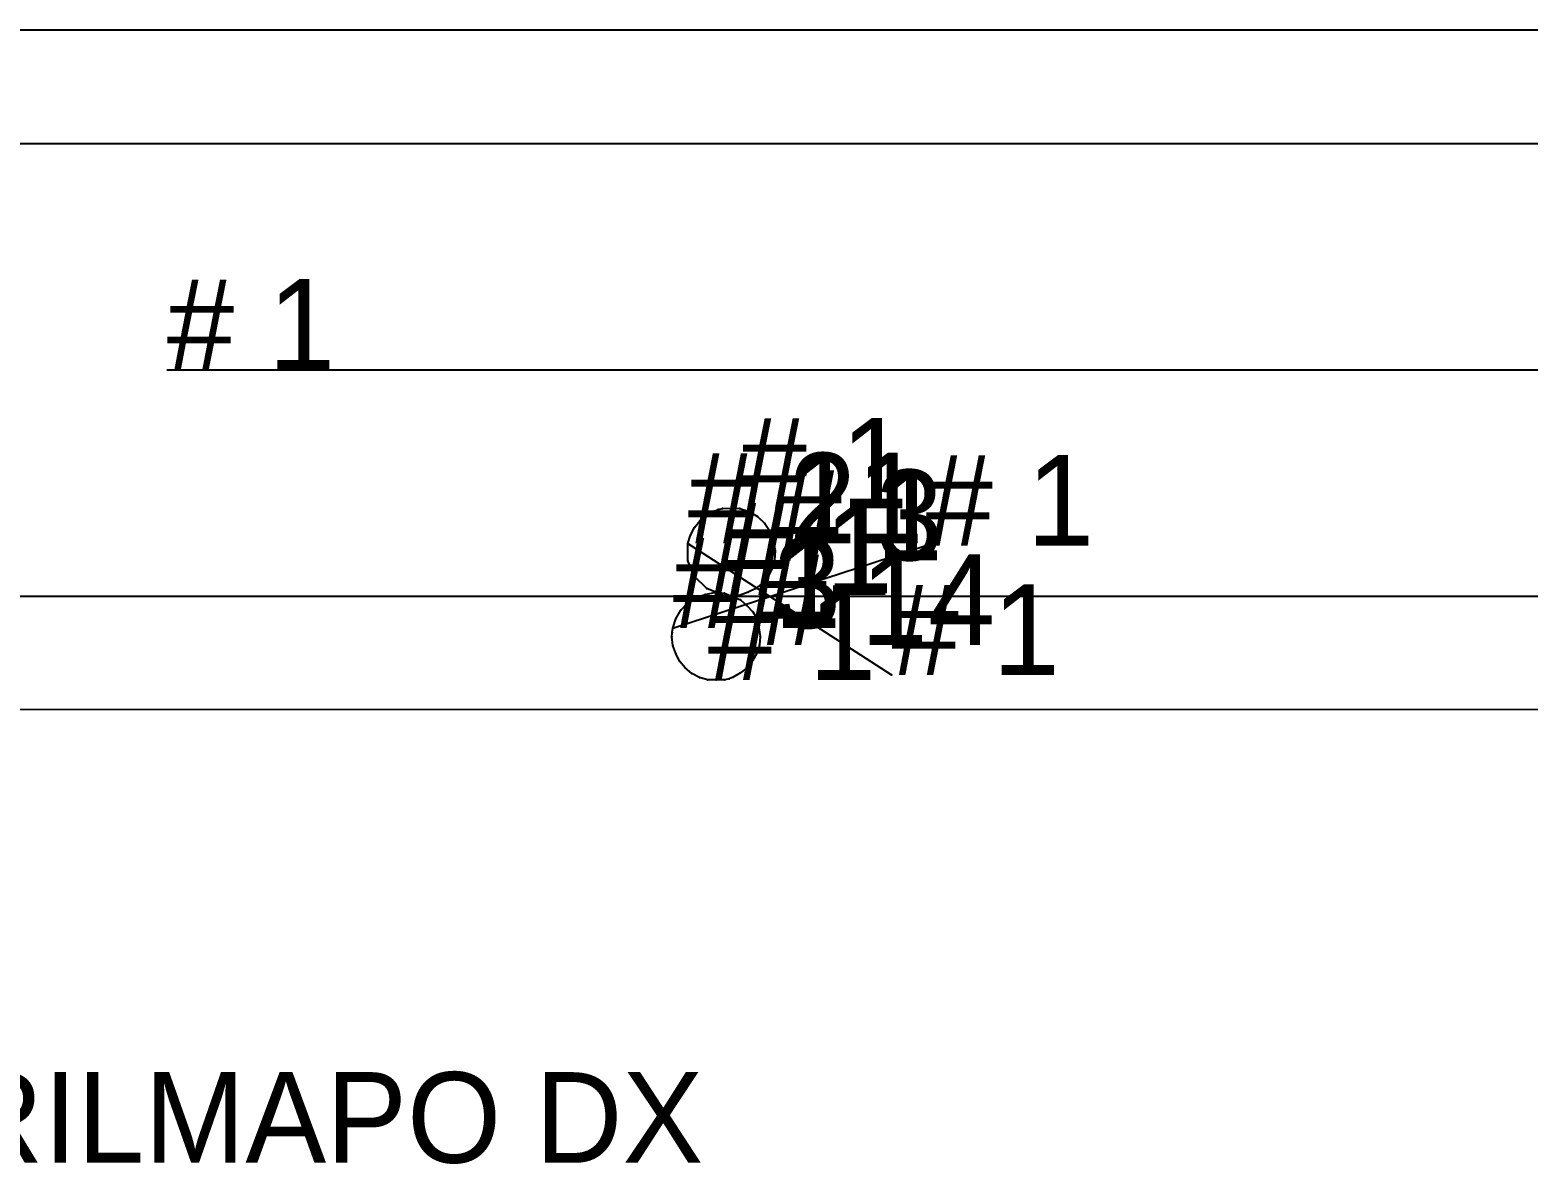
# Model space of a CAD drawing. Extents: x -10 to 8445, y -315 to 270.
# Drawn here: x 3016.9 to 3149.1, y -70.1 to 30 of the extents above; entities that cross this region are included whole.
import ezdxf

# ---------------------------------------------------------------- set-up
doc = ezdxf.new("R2010")
doc.units = 0

# ---------------------------------------------------------------- blocks, each defined once
blk = doc.blocks.new('SP7400910-S_XS')
at = {"layer": '1'}
blk.add_lwpolyline([(-30982.1289, -61601.4453), (-31511.9121, -61601.4492), (-31511.9121, -61541.4492), (-30982.1289, -61541.4492)], close=True, dxfattribs=at)
at = {"layer": '14'}
blk.add_lwpolyline([(-30992.1289, -61591.4453), (-31501.9199, -61591.4648), (-31501.9199, -61551.4648), (-30992.127, -61551.4648)], close=True, dxfattribs=at)
at = {"layer": '2'}
for p in [(-31324.9434, -61584.2852), (-31324.6074, -61584.1016), (-31324.2715, -61583.918), (-31323.5371, -61583.6953), (-31322.0195, -61583.6875), (-31322.0117, -61583.6875), (-31320.4355, -61584.4023), (-31326.0098, -61585.3633), (-31319.3145, -61585.7188), (-31326.5879, -61586.7734), (-31326.5879, -61586.7734), (-31326.5879, -61586.7734), (-31305.5918, -61586.9648), (-31318.9277, -61588.2617), (-31318.9277, -61588.2617), (-31318.8691, -61587.3867), (-31325.9863, -61589.6992), (-31319.498, -61589.668), (-31324.2207, -61591.1055), (-31320.5723, -61590.75), (-31325.9004, -61591.5547), (-31323.4961, -61591.3359), (-31323.4941, -61591.3359), (-31323.3535, -61591.1641), (-31323.3496, -61591.1641), (-31323.1172, -61591.375), (-31322.7402, -61591.4141), (-31322.6465, -61591.4531), (-31321.9746, -61591.332), (-31321.9434, -61591.7383), (-31327.2129, -61592.6758), (-31320.8613, -61592.8125), (-31320.4941, -61593.4805), (-31327.998, -61595.0117), (-31327.9609, -61594.6328), (-31327.9258, -61594.25), (-31327.9258, -61594.25), (-31327.9258, -61594.25), (-31320.1934, -61594.9766), (-31327.9238, -61595.7773), (-31320.2695, -61595.7383), (-31320.2695, -61595.7383), (-31327.3262, -61597.1797), (-31321.3262, -61597.7344), (-31320.4863, -61596.4688), (-31326.248, -61598.2422), (-31324.8379, -61598.8203), (-31324.834, -61598.8203), (-31324.0762, -61598.8164), (-31323.3184, -61598.8125), (-31322.5918, -61598.5859), (-31308.6152, -61598.3867)]:
    blk.add_point(p, dxfattribs=at)
at = {"layer": '3'}
for p in [(-31323.9141, -61583.7734), (-31322.7773, -61583.6523), (-31321.1836, -61583.957), (-31325.5254, -61584.7695), (-31319.8008, -61585), (-31326.3672, -61586.0391), (-31319.0449, -61586.543), (-31326.5781, -61588.2969), (-31319.1426, -61588.9961), (-31324.9043, -61590.7656), (-31321.2598, -61591.0742), (-31319.9824, -61590.2617), (-31326.6172, -61592.043), (-31325.0703, -61591.2852), (-31322.3555, -61591.4102), (-31321.375, -61592.25), (-31327.6563, -61593.4258), (-31320.6426, -61593.1289), (-31320.3066, -61594.2188), (-31320.3438, -61596.1133), (-31327.6621, -61596.4922), (-31320.8789, -61597.1289), (-31326.8379, -61597.7656), (-31325.5703, -61598.6016), (-31322.9531, -61598.7383), (-31321.9453, -61598.1953)]:
    blk.add_point(p, dxfattribs=at)
at = {"layer": '7'}
blk.add_line((-31372.5723, -61571.4414), (-31121.4668, -61571.4414), dxfattribs=at)
at = {"layer": '8'}
for points in [[(-31326.5879, -61586.7734), (-31326.3672, -61586.0391), (-31326.0098, -61585.3633), (-31325.5254, -61584.7695), (-31324.9434, -61584.2852), (-31324.6074, -61584.1016), (-31324.2715, -61583.918), (-31323.9141, -61583.7734), (-31323.5371, -61583.6953), (-31322.7773, -61583.6523), (-31322.0195, -61583.6875)], [(-31322.0117, -61583.6875), (-31321.1836, -61583.957), (-31320.4355, -61584.4023), (-31319.8008, -61585), (-31319.3145, -61585.7188), (-31319.0449, -61586.543), (-31318.8691, -61587.3867), (-31318.9277, -61588.2617)], [(-31327.9258, -61594.25), (-31305.5918, -61586.9648)], [(-31323.4961, -61591.3359), (-31324.9043, -61590.7656), (-31325.9863, -61589.6992), (-31326.5781, -61588.2969), (-31326.5879, -61586.7734)], [(-31326.5879, -61586.7734), (-31308.6152, -61598.3867)], [(-31318.9277, -61588.2617), (-31319.1426, -61588.9961), (-31319.498, -61589.668), (-31319.9824, -61590.2617), (-31320.5723, -61590.75), (-31321.2598, -61591.0742), (-31321.9746, -61591.332), (-31322.3555, -61591.4102), (-31322.7402, -61591.4141), (-31323.1172, -61591.375), (-31323.4941, -61591.3359)], [(-31327.9258, -61594.25), (-31327.6563, -61593.4258), (-31327.2129, -61592.6758), (-31326.6172, -61592.043), (-31325.9004, -61591.5547), (-31325.0703, -61591.2852), (-31324.2207, -61591.1055), (-31323.3535, -61591.1641)], [(-31323.3496, -61591.1641), (-31322.6465, -61591.4531), (-31321.9434, -61591.7383), (-31321.375, -61592.25), (-31320.8613, -61592.8125), (-31320.6426, -61593.1289), (-31320.4941, -61593.4805), (-31320.3066, -61594.2188), (-31320.1934, -61594.9766), (-31320.2695, -61595.7383)], [(-31324.8379, -61598.8203), (-31325.5703, -61598.6016), (-31326.248, -61598.2422), (-31326.8379, -61597.7656), (-31327.3262, -61597.1797), (-31327.6621, -61596.4922), (-31327.9238, -61595.7773), (-31327.998, -61595.0117), (-31327.9609, -61594.6328), (-31327.9258, -61594.25)], [(-31320.2695, -61595.7383), (-31320.3438, -61596.1133), (-31320.4863, -61596.4688), (-31320.8789, -61597.1289), (-31321.3262, -61597.7344), (-31321.9453, -61598.1953), (-31322.5918, -61598.5859), (-31322.9531, -61598.7383), (-31323.3184, -61598.8125), (-31324.0762, -61598.8164), (-31324.834, -61598.8203)]]:
    blk.add_lwpolyline(points, dxfattribs=at)
blk = doc.blocks.new('SP7400910-S_S')
at = {"layer": '1'}
blk.add_lwpolyline([(-30982.1289, -61601.4453), (-31511.9121, -61601.4492), (-31511.9121, -61541.4492), (-30982.1289, -61541.4492)], close=True, dxfattribs=at)
at = {"layer": '14'}
blk.add_lwpolyline([(-30992.1289, -61591.4453), (-31501.9199, -61591.4648), (-31501.9199, -61551.4648), (-30992.127, -61551.4648)], close=True, dxfattribs=at)
at = {"layer": '2'}
for p in [(-31324.9434, -61584.2852), (-31324.6074, -61584.1016), (-31324.2715, -61583.9141), (-31323.5371, -61583.6953), (-31322.0195, -61583.6875), (-31322.0117, -61583.6875), (-31320.4355, -61584.4023), (-31326.0098, -61585.3633), (-31319.3145, -61585.7188), (-31326.5879, -61586.7695), (-31326.5879, -61586.7734), (-31326.5859, -61586.7734), (-31305.5918, -61586.9648), (-31318.9277, -61588.2617), (-31318.9277, -61588.2656), (-31318.8691, -61587.3867), (-31325.9863, -61589.6992), (-31319.498, -61589.668), (-31324.2207, -61591.1055), (-31320.5723, -61590.7539), (-31325.9004, -61591.5547), (-31323.4961, -61591.3359), (-31323.4941, -61591.3359), (-31323.3535, -61591.1641), (-31323.3496, -61591.1641), (-31323.1172, -61591.375), (-31322.7402, -61591.4141), (-31322.6465, -61591.4531), (-31321.9746, -61591.332), (-31321.9434, -61591.7383), (-31327.2129, -61592.6758), (-31320.8613, -61592.8125), (-31320.4941, -61593.4805), (-31327.998, -61595.0117), (-31327.9609, -61594.6328), (-31327.9258, -61594.2461), (-31327.9258, -61594.25), (-31327.9238, -61594.2461), (-31320.1934, -61594.9766), (-31327.9238, -61595.7773), (-31320.2695, -61595.7344), (-31320.2695, -61595.7383), (-31327.3262, -61597.1797), (-31321.3262, -61597.7344), (-31320.4863, -61596.4688), (-31326.248, -61598.2422), (-31324.8379, -61598.8203), (-31324.834, -61598.8203), (-31324.0762, -61598.8164), (-31323.3184, -61598.8125), (-31322.5918, -61598.5859), (-31308.6152, -61598.3867)]:
    blk.add_point(p, dxfattribs=at)
at = {"layer": '3'}
for p in [(-31323.9141, -61583.7734), (-31322.7773, -61583.6523), (-31321.1836, -61583.957), (-31325.5254, -61584.7695), (-31319.8008, -61585), (-31326.3672, -61586.0391), (-31319.0449, -61586.543), (-31326.5781, -61588.2969), (-31319.1426, -61588.9961), (-31324.9043, -61590.7656), (-31321.2598, -61591.0742), (-31319.9824, -61590.2617), (-31326.6172, -61592.043), (-31325.0703, -61591.2852), (-31322.3555, -61591.4102), (-31321.377, -61592.2461), (-31327.6563, -61593.4258), (-31320.6426, -61593.1289), (-31320.3066, -61594.2188), (-31320.3438, -61596.1133), (-31327.6621, -61596.4922), (-31320.8789, -61597.1289), (-31326.8379, -61597.7656), (-31325.5703, -61598.6016), (-31322.9531, -61598.7383), (-31321.9453, -61598.1953)]:
    blk.add_point(p, dxfattribs=at)
at = {"layer": '7'}
blk.add_line((-31372.5723, -61571.4414), (-31121.4668, -61571.4414), dxfattribs=at)
at = {"layer": '8'}
for points in [[(-31326.5879, -61586.7695), (-31326.3672, -61586.0391), (-31326.0098, -61585.3633), (-31325.5254, -61584.7695), (-31324.9434, -61584.2852), (-31324.6074, -61584.1016), (-31324.2715, -61583.9141), (-31323.9141, -61583.7734), (-31323.5371, -61583.6953), (-31322.7773, -61583.6523), (-31322.0195, -61583.6875)], [(-31322.0117, -61583.6875), (-31321.1836, -61583.957), (-31320.4355, -61584.4023), (-31319.8008, -61585), (-31319.3145, -61585.7188), (-31319.0449, -61586.543), (-31318.8691, -61587.3867), (-31318.9277, -61588.2617)], [(-31327.9238, -61594.2461), (-31305.5918, -61586.9648)], [(-31323.4961, -61591.3359), (-31324.9043, -61590.7656), (-31325.9863, -61589.6992), (-31326.5781, -61588.2969), (-31326.5879, -61586.7734)], [(-31326.5859, -61586.7734), (-31308.6152, -61598.3867)], [(-31318.9277, -61588.2656), (-31319.1426, -61588.9961), (-31319.498, -61589.668), (-31319.9824, -61590.2617), (-31320.5723, -61590.7539), (-31321.2598, -61591.0742), (-31321.9746, -61591.332), (-31322.3555, -61591.4102), (-31322.7402, -61591.4141), (-31323.1172, -61591.375), (-31323.4941, -61591.3359)], [(-31327.9258, -61594.2461), (-31327.6563, -61593.4258), (-31327.2129, -61592.6758), (-31326.6172, -61592.043), (-31325.9004, -61591.5547), (-31325.0703, -61591.2852), (-31324.2207, -61591.1055), (-31323.3535, -61591.1641)], [(-31323.3496, -61591.1641), (-31322.6465, -61591.4531), (-31321.9434, -61591.7383), (-31321.377, -61592.2461), (-31320.8613, -61592.8125), (-31320.6426, -61593.1289), (-31320.4941, -61593.4805), (-31320.3066, -61594.2188), (-31320.1934, -61594.9766), (-31320.2695, -61595.7344)], [(-31324.8379, -61598.8203), (-31325.5703, -61598.6016), (-31326.248, -61598.2422), (-31326.8379, -61597.7656), (-31327.3262, -61597.1797), (-31327.6621, -61596.4922), (-31327.9238, -61595.7773), (-31327.998, -61595.0117), (-31327.9609, -61594.6328), (-31327.9258, -61594.25)], [(-31320.2695, -61595.7383), (-31320.3438, -61596.1133), (-31320.4863, -61596.4688), (-31320.8789, -61597.1289), (-31321.3262, -61597.7344), (-31321.9453, -61598.1953), (-31322.5918, -61598.5859), (-31322.9531, -61598.7383), (-31323.3184, -61598.8125), (-31324.0762, -61598.8164), (-31324.834, -61598.8203)]]:
    blk.add_lwpolyline(points, dxfattribs=at)
at = {"layer": '1'}
blk.add_text('Annotation: SOPRA COPRILMAPO DX', height=8, dxfattribs=at).set_placement((-31511.9121, -61641.4414))
at = {"layer": '2'}
for s, p in [('# 1', (-31322.0195, -61583.6875)), ('# 1', (-31322.0117, -61583.6875)), ('# 1', (-31326.5879, -61586.7695)), ('# 1', (-31326.5879, -61586.7734)), ('# 21', (-31326.5859, -61586.7734)), ('# 1', (-31305.5918, -61586.9648)), ('# 3', (-31318.9277, -61588.2656)), ('# 1', (-31318.9277, -61588.2617)), ('# 1', (-31323.3535, -61591.1641)), ('# 1', (-31323.3496, -61591.1641)), ('# 1', (-31323.4961, -61591.3359)), ('# 1', (-31323.4941, -61591.3359)), ('# 3', (-31327.9258, -61594.25)), ('# 1', (-31327.9258, -61594.2461)), ('# 21', (-31327.9238, -61594.2461)), ('# 14', (-31320.2695, -61595.7344)), ('# 1', (-31320.2695, -61595.7383)), ('# 1', (-31324.8379, -61598.8203)), ('# 1', (-31324.834, -61598.8203)), ('# 1', (-31308.6152, -61598.3867))]:
    blk.add_text(s, height=8, dxfattribs=at).set_placement(p)
at = {"layer": '7'}
blk.add_text('# 1', height=8, dxfattribs=at).set_placement((-31372.5723, -61571.4414))
at = {"layer": '8'}
for s, p in [('# 1', (-31322.0195, -61583.6875)), ('# 1', (-31322.0117, -61583.6875)), ('# 1', (-31326.5879, -61586.7695)), ('# 1', (-31326.5879, -61586.7734)), ('# 21', (-31326.5859, -61586.7734)), ('# 1', (-31305.5918, -61586.9648)), ('# 3', (-31318.9277, -61588.2656)), ('# 1', (-31318.9277, -61588.2617)), ('# 1', (-31323.3535, -61591.1641)), ('# 1', (-31323.3496, -61591.1641)), ('# 1', (-31323.4961, -61591.3359)), ('# 1', (-31323.4941, -61591.3359)), ('# 3', (-31327.9258, -61594.25)), ('# 1', (-31327.9258, -61594.2461)), ('# 21', (-31327.9238, -61594.2461)), ('# 14', (-31320.2695, -61595.7344)), ('# 1', (-31320.2695, -61595.7383)), ('# 1', (-31324.8379, -61598.8203)), ('# 1', (-31324.834, -61598.8203)), ('# 1', (-31308.6152, -61598.3867))]:
    blk.add_text(s, height=8, dxfattribs=at).set_placement(p)
blk = doc.blocks.new('SP7400910-S_M')
at = {"layer": '1'}
blk.add_lwpolyline([(-30982.1289, -61601.4453), (-31511.9121, -61601.4492), (-31511.9121, -61541.4492), (-30982.1289, -61541.4492)], close=True, dxfattribs=at)
at = {"layer": '14'}
blk.add_lwpolyline([(-30992.1289, -61591.4453), (-31501.9199, -61591.4648), (-31501.9199, -61551.4648), (-30992.127, -61551.4648)], close=True, dxfattribs=at)
at = {"layer": '2'}
for p in [(-31324.9434, -61584.2852), (-31324.6074, -61584.1016), (-31324.2715, -61583.918), (-31323.5371, -61583.6953), (-31322.0195, -61583.6875), (-31322.0117, -61583.6875), (-31320.4355, -61584.4023), (-31326.0098, -61585.3633), (-31319.3145, -61585.7188), (-31326.5879, -61586.7734), (-31326.5879, -61586.7734), (-31326.5879, -61586.7734), (-31305.5918, -61586.9648), (-31318.9277, -61588.2617), (-31318.9277, -61588.2617), (-31318.8691, -61587.3867), (-31325.9863, -61589.6992), (-31319.498, -61589.668), (-31324.2207, -61591.1055), (-31320.5723, -61590.75), (-31325.9004, -61591.5547), (-31323.4961, -61591.3359), (-31323.4941, -61591.3359), (-31323.3535, -61591.1641), (-31323.3496, -61591.1641), (-31323.1172, -61591.375), (-31322.7402, -61591.4141), (-31322.6465, -61591.4531), (-31321.9746, -61591.332), (-31321.9434, -61591.7383), (-31327.2129, -61592.6758), (-31320.8613, -61592.8125), (-31320.4941, -61593.4805), (-31327.998, -61595.0117), (-31327.9609, -61594.6328), (-31327.9258, -61594.25), (-31327.9258, -61594.25), (-31327.9258, -61594.25), (-31320.1934, -61594.9766), (-31327.9238, -61595.7773), (-31320.2695, -61595.7383), (-31320.2695, -61595.7383), (-31327.3262, -61597.1797), (-31321.3262, -61597.7344), (-31320.4863, -61596.4688), (-31326.248, -61598.2422), (-31324.8379, -61598.8203), (-31324.834, -61598.8203), (-31324.0762, -61598.8164), (-31323.3184, -61598.8125), (-31322.5918, -61598.5859), (-31308.6152, -61598.3867)]:
    blk.add_point(p, dxfattribs=at)
at = {"layer": '3'}
for p in [(-31323.9141, -61583.7734), (-31322.7773, -61583.6523), (-31321.1836, -61583.957), (-31325.5254, -61584.7695), (-31319.8008, -61585), (-31326.3672, -61586.0391), (-31319.0449, -61586.543), (-31326.5781, -61588.2969), (-31319.1426, -61588.9961), (-31324.9043, -61590.7656), (-31321.2598, -61591.0742), (-31319.9824, -61590.2617), (-31326.6172, -61592.043), (-31325.0703, -61591.2852), (-31322.3555, -61591.4102), (-31321.375, -61592.25), (-31327.6563, -61593.4258), (-31320.6426, -61593.1289), (-31320.3066, -61594.2188), (-31320.3438, -61596.1133), (-31327.6621, -61596.4922), (-31320.8789, -61597.1289), (-31326.8379, -61597.7656), (-31325.5703, -61598.6016), (-31322.9531, -61598.7383), (-31321.9453, -61598.1953)]:
    blk.add_point(p, dxfattribs=at)
at = {"layer": '7'}
blk.add_line((-31372.5723, -61571.4414), (-31121.4668, -61571.4414), dxfattribs=at)
at = {"layer": '8'}
for points in [[(-31326.5879, -61586.7734), (-31326.3672, -61586.0391), (-31326.0098, -61585.3633), (-31325.5254, -61584.7695), (-31324.9434, -61584.2852), (-31324.6074, -61584.1016), (-31324.2715, -61583.918), (-31323.9141, -61583.7734), (-31323.5371, -61583.6953), (-31322.7773, -61583.6523), (-31322.0195, -61583.6875)], [(-31322.0117, -61583.6875), (-31321.1836, -61583.957), (-31320.4355, -61584.4023), (-31319.8008, -61585), (-31319.3145, -61585.7188), (-31319.0449, -61586.543), (-31318.8691, -61587.3867), (-31318.9277, -61588.2617)], [(-31327.9258, -61594.25), (-31305.5918, -61586.9648)], [(-31323.4961, -61591.3359), (-31324.9043, -61590.7656), (-31325.9863, -61589.6992), (-31326.5781, -61588.2969), (-31326.5879, -61586.7734)], [(-31326.5879, -61586.7734), (-31308.6152, -61598.3867)], [(-31318.9277, -61588.2617), (-31319.1426, -61588.9961), (-31319.498, -61589.668), (-31319.9824, -61590.2617), (-31320.5723, -61590.75), (-31321.2598, -61591.0742), (-31321.9746, -61591.332), (-31322.3555, -61591.4102), (-31322.7402, -61591.4141), (-31323.1172, -61591.375), (-31323.4941, -61591.3359)], [(-31327.9258, -61594.25), (-31327.6563, -61593.4258), (-31327.2129, -61592.6758), (-31326.6172, -61592.043), (-31325.9004, -61591.5547), (-31325.0703, -61591.2852), (-31324.2207, -61591.1055), (-31323.3535, -61591.1641)], [(-31323.3496, -61591.1641), (-31322.6465, -61591.4531), (-31321.9434, -61591.7383), (-31321.375, -61592.25), (-31320.8613, -61592.8125), (-31320.6426, -61593.1289), (-31320.4941, -61593.4805), (-31320.3066, -61594.2188), (-31320.1934, -61594.9766), (-31320.2695, -61595.7383)], [(-31324.8379, -61598.8203), (-31325.5703, -61598.6016), (-31326.248, -61598.2422), (-31326.8379, -61597.7656), (-31327.3262, -61597.1797), (-31327.6621, -61596.4922), (-31327.9238, -61595.7773), (-31327.998, -61595.0117), (-31327.9609, -61594.6328), (-31327.9258, -61594.25)], [(-31320.2695, -61595.7383), (-31320.3438, -61596.1133), (-31320.4863, -61596.4688), (-31320.8789, -61597.1289), (-31321.3262, -61597.7344), (-31321.9453, -61598.1953), (-31322.5918, -61598.5859), (-31322.9531, -61598.7383), (-31323.3184, -61598.8125), (-31324.0762, -61598.8164), (-31324.834, -61598.8203)]]:
    blk.add_lwpolyline(points, dxfattribs=at)
blk = doc.blocks.new('SP7400910-S_L')
at = {"layer": '1'}
blk.add_lwpolyline([(-30982.1289, -61601.4453), (-31511.9121, -61601.4492), (-31511.9121, -61541.4492), (-30982.1289, -61541.4492)], close=True, dxfattribs=at)
at = {"layer": '14'}
blk.add_lwpolyline([(-30992.1289, -61591.4453), (-31501.9199, -61591.4648), (-31501.9199, -61551.4648), (-30992.127, -61551.4648)], close=True, dxfattribs=at)
at = {"layer": '2'}
for p in [(-31324.9434, -61584.2852), (-31324.6074, -61584.1016), (-31324.2715, -61583.918), (-31323.5371, -61583.6953), (-31322.0195, -61583.6875), (-31322.0117, -61583.6875), (-31320.4355, -61584.4023), (-31326.0098, -61585.3633), (-31319.3145, -61585.7188), (-31326.5879, -61586.7734), (-31326.5879, -61586.7734), (-31326.5879, -61586.7734), (-31305.5918, -61586.9648), (-31318.9277, -61588.2617), (-31318.9277, -61588.2617), (-31318.8691, -61587.3867), (-31325.9863, -61589.6992), (-31319.498, -61589.668), (-31324.2207, -61591.1055), (-31320.5723, -61590.75), (-31325.9004, -61591.5547), (-31323.4961, -61591.3359), (-31323.4941, -61591.3359), (-31323.3535, -61591.1641), (-31323.3496, -61591.1641), (-31323.1172, -61591.375), (-31322.7402, -61591.4141), (-31322.6465, -61591.4531), (-31321.9746, -61591.332), (-31321.9434, -61591.7383), (-31327.2129, -61592.6758), (-31320.8613, -61592.8125), (-31320.4941, -61593.4805), (-31327.998, -61595.0117), (-31327.9609, -61594.6328), (-31327.9258, -61594.25), (-31327.9258, -61594.25), (-31327.9258, -61594.25), (-31320.1934, -61594.9766), (-31327.9238, -61595.7773), (-31320.2695, -61595.7383), (-31320.2695, -61595.7383), (-31327.3262, -61597.1797), (-31321.3262, -61597.7344), (-31320.4863, -61596.4688), (-31326.248, -61598.2422), (-31324.8379, -61598.8203), (-31324.834, -61598.8203), (-31324.0762, -61598.8164), (-31323.3184, -61598.8125), (-31322.5918, -61598.5859), (-31308.6152, -61598.3867)]:
    blk.add_point(p, dxfattribs=at)
at = {"layer": '3'}
for p in [(-31323.9141, -61583.7734), (-31322.7773, -61583.6523), (-31321.1836, -61583.957), (-31325.5254, -61584.7695), (-31319.8008, -61585), (-31326.3672, -61586.0391), (-31319.0449, -61586.543), (-31326.5781, -61588.2969), (-31319.1426, -61588.9961), (-31324.9043, -61590.7656), (-31321.2598, -61591.0742), (-31319.9824, -61590.2617), (-31326.6172, -61592.043), (-31325.0703, -61591.2852), (-31322.3555, -61591.4102), (-31321.375, -61592.25), (-31327.6563, -61593.4258), (-31320.6426, -61593.1289), (-31320.3066, -61594.2188), (-31320.3438, -61596.1133), (-31327.6621, -61596.4922), (-31320.8789, -61597.1289), (-31326.8379, -61597.7656), (-31325.5703, -61598.6016), (-31322.9531, -61598.7383), (-31321.9453, -61598.1953)]:
    blk.add_point(p, dxfattribs=at)
at = {"layer": '7'}
blk.add_line((-31372.5723, -61571.4414), (-31121.4668, -61571.4414), dxfattribs=at)
at = {"layer": '8'}
for points in [[(-31326.5879, -61586.7734), (-31326.3672, -61586.0391), (-31326.0098, -61585.3633), (-31325.5254, -61584.7695), (-31324.9434, -61584.2852), (-31324.6074, -61584.1016), (-31324.2715, -61583.918), (-31323.9141, -61583.7734), (-31323.5371, -61583.6953), (-31322.7773, -61583.6523), (-31322.0195, -61583.6875)], [(-31322.0117, -61583.6875), (-31321.1836, -61583.957), (-31320.4355, -61584.4023), (-31319.8008, -61585), (-31319.3145, -61585.7188), (-31319.0449, -61586.543), (-31318.8691, -61587.3867), (-31318.9277, -61588.2617)], [(-31327.9258, -61594.25), (-31305.5918, -61586.9648)], [(-31323.4961, -61591.3359), (-31324.9043, -61590.7656), (-31325.9863, -61589.6992), (-31326.5781, -61588.2969), (-31326.5879, -61586.7734)], [(-31326.5879, -61586.7734), (-31308.6152, -61598.3867)], [(-31318.9277, -61588.2617), (-31319.1426, -61588.9961), (-31319.498, -61589.668), (-31319.9824, -61590.2617), (-31320.5723, -61590.75), (-31321.2598, -61591.0742), (-31321.9746, -61591.332), (-31322.3555, -61591.4102), (-31322.7402, -61591.4141), (-31323.1172, -61591.375), (-31323.4941, -61591.3359)], [(-31327.9258, -61594.25), (-31327.6563, -61593.4258), (-31327.2129, -61592.6758), (-31326.6172, -61592.043), (-31325.9004, -61591.5547), (-31325.0703, -61591.2852), (-31324.2207, -61591.1055), (-31323.3535, -61591.1641)], [(-31323.3496, -61591.1641), (-31322.6465, -61591.4531), (-31321.9434, -61591.7383), (-31321.375, -61592.25), (-31320.8613, -61592.8125), (-31320.6426, -61593.1289), (-31320.4941, -61593.4805), (-31320.3066, -61594.2188), (-31320.1934, -61594.9766), (-31320.2695, -61595.7383)], [(-31324.8379, -61598.8203), (-31325.5703, -61598.6016), (-31326.248, -61598.2422), (-31326.8379, -61597.7656), (-31327.3262, -61597.1797), (-31327.6621, -61596.4922), (-31327.9238, -61595.7773), (-31327.998, -61595.0117), (-31327.9609, -61594.6328), (-31327.9258, -61594.25)], [(-31320.2695, -61595.7383), (-31320.3438, -61596.1133), (-31320.4863, -61596.4688), (-31320.8789, -61597.1289), (-31321.3262, -61597.7344), (-31321.9453, -61598.1953), (-31322.5918, -61598.5859), (-31322.9531, -61598.7383), (-31323.3184, -61598.8125), (-31324.0762, -61598.8164), (-31324.834, -61598.8203)]]:
    blk.add_lwpolyline(points, dxfattribs=at)
blk = doc.blocks.new('SP7400910-S_XL')
at = {"layer": '1'}
blk.add_lwpolyline([(-30982.1289, -61601.4453), (-31511.9121, -61601.4492), (-31511.9121, -61541.4492), (-30982.1289, -61541.4492)], close=True, dxfattribs=at)
at = {"layer": '14'}
blk.add_lwpolyline([(-30992.1289, -61591.4453), (-31501.9199, -61591.4648), (-31501.9199, -61551.4648), (-30992.127, -61551.4648)], close=True, dxfattribs=at)
at = {"layer": '2'}
for p in [(-31324.9434, -61584.2852), (-31324.6074, -61584.1016), (-31324.2715, -61583.918), (-31323.5371, -61583.6953), (-31322.0195, -61583.6875), (-31322.0117, -61583.6875), (-31320.4355, -61584.4023), (-31326.0098, -61585.3633), (-31319.3145, -61585.7188), (-31326.5879, -61586.7734), (-31326.5879, -61586.7734), (-31326.5879, -61586.7734), (-31305.5918, -61586.9648), (-31318.9277, -61588.2617), (-31318.9277, -61588.2617), (-31318.8691, -61587.3867), (-31325.9863, -61589.6992), (-31319.498, -61589.668), (-31324.2207, -61591.1055), (-31320.5723, -61590.75), (-31325.9004, -61591.5547), (-31323.4961, -61591.3359), (-31323.4941, -61591.3359), (-31323.3535, -61591.1641), (-31323.3496, -61591.1641), (-31323.1172, -61591.375), (-31322.7402, -61591.4141), (-31322.6465, -61591.4531), (-31321.9746, -61591.332), (-31321.9434, -61591.7383), (-31327.2129, -61592.6758), (-31320.8613, -61592.8125), (-31320.4941, -61593.4805), (-31327.998, -61595.0117), (-31327.9609, -61594.6328), (-31327.9258, -61594.25), (-31327.9258, -61594.25), (-31327.9258, -61594.25), (-31320.1934, -61594.9766), (-31327.9238, -61595.7773), (-31320.2695, -61595.7383), (-31320.2695, -61595.7383), (-31327.3262, -61597.1797), (-31321.3262, -61597.7344), (-31320.4863, -61596.4688), (-31326.248, -61598.2422), (-31324.8379, -61598.8203), (-31324.834, -61598.8203), (-31324.0762, -61598.8164), (-31323.3184, -61598.8125), (-31322.5918, -61598.5859), (-31308.6152, -61598.3867)]:
    blk.add_point(p, dxfattribs=at)
at = {"layer": '3'}
for p in [(-31323.9141, -61583.7734), (-31322.7773, -61583.6523), (-31321.1836, -61583.957), (-31325.5254, -61584.7695), (-31319.8008, -61585), (-31326.3672, -61586.0391), (-31319.0449, -61586.543), (-31326.5781, -61588.2969), (-31319.1426, -61588.9961), (-31324.9043, -61590.7656), (-31321.2598, -61591.0742), (-31319.9824, -61590.2617), (-31326.6172, -61592.043), (-31325.0703, -61591.2852), (-31322.3555, -61591.4102), (-31321.375, -61592.25), (-31327.6563, -61593.4258), (-31320.6426, -61593.1289), (-31320.3066, -61594.2188), (-31320.3438, -61596.1133), (-31327.6621, -61596.4922), (-31320.8789, -61597.1289), (-31326.8379, -61597.7656), (-31325.5703, -61598.6016), (-31322.9531, -61598.7383), (-31321.9453, -61598.1953)]:
    blk.add_point(p, dxfattribs=at)
at = {"layer": '7'}
blk.add_line((-31372.5723, -61571.4414), (-31121.4668, -61571.4414), dxfattribs=at)
at = {"layer": '8'}
for points in [[(-31326.5879, -61586.7734), (-31326.3672, -61586.0391), (-31326.0098, -61585.3633), (-31325.5254, -61584.7695), (-31324.9434, -61584.2852), (-31324.6074, -61584.1016), (-31324.2715, -61583.918), (-31323.9141, -61583.7734), (-31323.5371, -61583.6953), (-31322.7773, -61583.6523), (-31322.0195, -61583.6875)], [(-31322.0117, -61583.6875), (-31321.1836, -61583.957), (-31320.4355, -61584.4023), (-31319.8008, -61585), (-31319.3145, -61585.7188), (-31319.0449, -61586.543), (-31318.8691, -61587.3867), (-31318.9277, -61588.2617)], [(-31327.9258, -61594.25), (-31305.5918, -61586.9648)], [(-31323.4961, -61591.3359), (-31324.9043, -61590.7656), (-31325.9863, -61589.6992), (-31326.5781, -61588.2969), (-31326.5879, -61586.7734)], [(-31326.5879, -61586.7734), (-31308.6152, -61598.3867)], [(-31318.9277, -61588.2617), (-31319.1426, -61588.9961), (-31319.498, -61589.668), (-31319.9824, -61590.2617), (-31320.5723, -61590.75), (-31321.2598, -61591.0742), (-31321.9746, -61591.332), (-31322.3555, -61591.4102), (-31322.7402, -61591.4141), (-31323.1172, -61591.375), (-31323.4941, -61591.3359)], [(-31327.9258, -61594.25), (-31327.6563, -61593.4258), (-31327.2129, -61592.6758), (-31326.6172, -61592.043), (-31325.9004, -61591.5547), (-31325.0703, -61591.2852), (-31324.2207, -61591.1055), (-31323.3535, -61591.1641)], [(-31323.3496, -61591.1641), (-31322.6465, -61591.4531), (-31321.9434, -61591.7383), (-31321.375, -61592.25), (-31320.8613, -61592.8125), (-31320.6426, -61593.1289), (-31320.4941, -61593.4805), (-31320.3066, -61594.2188), (-31320.1934, -61594.9766), (-31320.2695, -61595.7383)], [(-31324.8379, -61598.8203), (-31325.5703, -61598.6016), (-31326.248, -61598.2422), (-31326.8379, -61597.7656), (-31327.3262, -61597.1797), (-31327.6621, -61596.4922), (-31327.9238, -61595.7773), (-31327.998, -61595.0117), (-31327.9609, -61594.6328), (-31327.9258, -61594.25)], [(-31320.2695, -61595.7383), (-31320.3438, -61596.1133), (-31320.4863, -61596.4688), (-31320.8789, -61597.1289), (-31321.3262, -61597.7344), (-31321.9453, -61598.1953), (-31322.5918, -61598.5859), (-31322.9531, -61598.7383), (-31323.3184, -61598.8125), (-31324.0762, -61598.8164), (-31324.834, -61598.8203)]]:
    blk.add_lwpolyline(points, dxfattribs=at)

msp = doc.modelspace()

# ---------------------------------------------------------------- block references
at = {"layer": '1'}
for name in ['SP7400910-S_S', 'SP7400910-S_XS', 'SP7400910-S_M', 'SP7400910-S_L', 'SP7400910-S_XL']:
    msp.add_blockref(name, (34401.5547, 61571.4414), dxfattribs=at)

doc.saveas('drawing.dxf')
